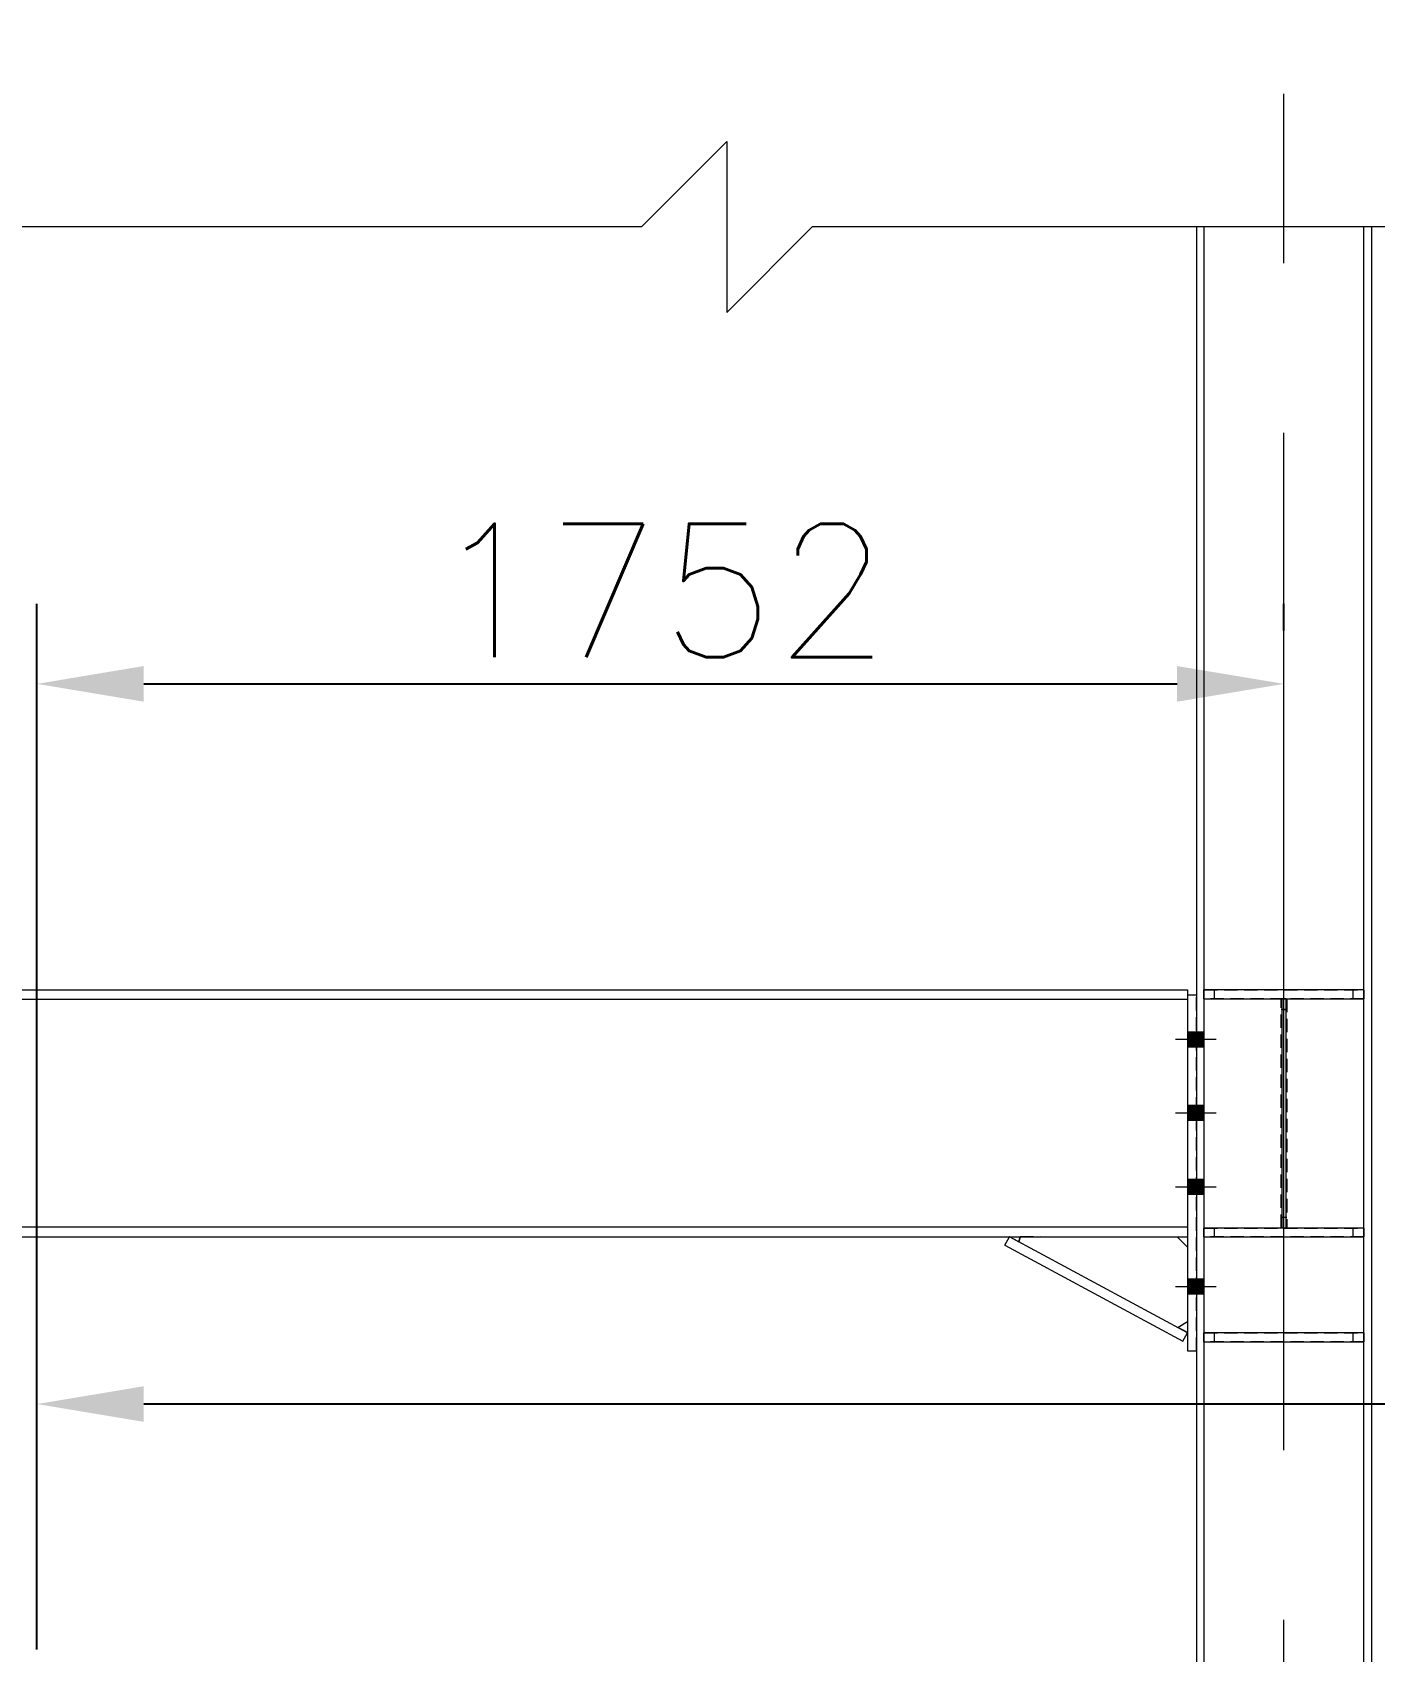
# Model space of a CAD drawing. Header units: metres. Extents: x 0 to 63075, y 0 to 44550.
# Drawn here: x 37267 to 39152, y 35343 to 37617 of the extents above; entities that cross this region are included whole.
import ezdxf

# ---------------------------------------------------------------- set-up
doc = ezdxf.new("R2010")
doc.units = ezdxf.units.M
doc.header["$LTSCALE"] = 75
doc.linetypes.add('CENTER2', pattern=[28.575, 19.05, -3.175, 3.175, -3.175])
doc.linetypes.add('DASHED2', pattern=[0.375, 0.25, -0.125])
for name, color, linetype in [('18_COTAS', 7, 'Continuous'), ('SC1', 7, 'CENTER2'), ('SDM', 7, 'Continuous'), ('SL1', 8, 'Continuous')]:
    doc.layers.add(name, color=color, linetype=linetype)
doc.styles.add('ROMANS', font='ROMANS.SHX')
doc.dimstyles.new('75___1-75', dxfattribs={"dimscale": 75, "dimtxt": 2.5, "dimasz": 2, "dimexe": 1.5, "dimexo": 1, "dimgap": 0.5, "dimtad": 1, "dimdec": 0, "dimzin": 12, "dimtxsty": 'ROMANS', "dimcen": 0, "dimclrd": 256, "dimclre": 256, "dimclrt": 3, "dimazin": 3, "dimtfac": 1, "dimtdec": 0, "dimtmove": 0, "dimatfit": 0, "dimfxl": 1, "dimlwd": -1, "dimlwe": -1, "dimarcsym": 0})

# ---------------------------------------------------------------- blocks, each defined once
blk = doc.blocks.new('A$C5138bbe7')
at = {"layer": 'SL1'}
for points in [[(26478.2, 8761.2), (26478.2, 8782.2), (26490.7, 8782.2), (26490.7, 8761.2)], [(26490.7, 8761.2), (26490.7, 8782.2), (26501.4, 8782.2), (26501.4, 8761.2)], [(26478.2, 8658.2), (26478.2, 8679.2), (26490.7, 8679.2), (26490.7, 8658.2)], [(26490.7, 8658.2), (26490.7, 8679.2), (26501.4, 8679.2), (26501.4, 8658.2)], [(26478.2, 8554.2), (26478.2, 8575.2), (26490.7, 8575.2), (26490.7, 8554.2)], [(26490.7, 8554.2), (26490.7, 8575.2), (26501.4, 8575.2), (26501.4, 8554.2)], [(26478.2, 8435.2), (26490.7, 8435.2), (26490.7, 8414.2), (26478.2, 8414.2)], [(26490.7, 8435.2), (26501.4, 8435.2), (26501.4, 8414.2), (26490.7, 8414.2)]]:
    blk.add_hatch(color=256, dxfattribs=at).paths.add_polyline_path(points, flags=17)
at = {"layer": 'SL1', "lineweight": 0}
for p, q in [((26490.7, 9913), (26490.7, 2520.7)), ((26501.4, 9913), (26501.4, 2520.7)), ((26726, 2520.7), (26726, 9913)), ((26736.7, 9913), (26736.7, 2520.7)), ((22349.2, 8841.7), (26478.2, 8841.7)), ((26478.2, 8828.2), (22349.2, 8828.2)), ((26478.2, 8841.7), (26478.2, 8828.2)), ((26478.2, 8834.7), (26490.7, 8834.7)), ((26478.2, 8828.2), (26478.2, 8508.2)), ((26726, 8841.7), (26501.4, 8841.7)), ((26501.4, 8841.7), (26501.4, 8829.2)), ((26501.4, 8829.2), (26726, 8829.2)), ((26616.9, 8829.2), (26610.6, 8829.2)), ((26610.6, 8829.2), (26610.6, 8507.2)), ((26616.9, 8507.2), (26616.9, 8829.2)), ((26726, 8829.2), (26726, 8841.7)), ((26490.7, 8782.2), (26478.2, 8782.2)), ((26490.7, 8782.2), (26478.2, 8782.2)), ((26501.4, 8782.2), (26490.7, 8782.2)), ((26501.4, 8782.2), (26490.7, 8782.2)), ((26518.4, 8771.7), (26461.3, 8771.7)), ((26518.4, 8771.7), (26461.3, 8771.7)), ((26490.7, 8761.2), (26478.2, 8761.2)), ((26490.7, 8761.2), (26478.2, 8761.2)), ((26501.4, 8761.2), (26490.7, 8761.2)), ((26501.4, 8761.2), (26490.7, 8761.2)), ((26518.4, 8668.7), (26461.3, 8668.7)), ((26518.4, 8668.7), (26461.3, 8668.7)), ((26490.7, 8679.2), (26478.2, 8679.2)), ((26490.7, 8679.2), (26478.2, 8679.2)), ((26501.4, 8679.2), (26490.7, 8679.2)), ((26501.4, 8679.2), (26490.7, 8679.2)), ((26490.7, 8658.2), (26478.2, 8658.2)), ((26490.7, 8658.2), (26478.2, 8658.2)), ((26501.4, 8658.2), (26490.7, 8658.2)), ((26501.4, 8658.2), (26490.7, 8658.2)), ((26490.7, 8575.2), (26478.2, 8575.2)), ((26490.7, 8575.2), (26478.2, 8575.2)), ((26501.4, 8575.2), (26490.7, 8575.2)), ((26501.4, 8575.2), (26490.7, 8575.2)), ((26518.4, 8564.7), (26461.3, 8564.7)), ((26518.4, 8564.7), (26461.3, 8564.7)), ((26490.7, 8554.2), (26478.2, 8554.2)), ((26490.7, 8554.2), (26478.2, 8554.2)), ((26501.4, 8554.2), (26490.7, 8554.2)), ((26501.4, 8554.2), (26490.7, 8554.2)), ((26478.2, 8508.2), (22349.2, 8508.2)), ((26478.2, 8508.2), (26478.2, 8494.7)), ((26726, 8507.2), (26501.4, 8507.2)), ((26501.4, 8507.2), (26501.4, 8494.7)), ((26616.9, 8507.2), (26610.6, 8507.2)), ((26726, 8494.7), (26726, 8507.2)), ((22349.2, 8494.7), (26478.2, 8494.7)), ((26221.6, 8483), (26228, 8494.9)), ((26221.6, 8483), (26471.8, 8348.1)), ((26478.2, 8360), (26228, 8494.9)), ((26228.5, 8494.7), (26241.4, 8488)), ((26243.1, 8494.7), (26241.4, 8488)), ((26463.6, 8494.7), (26478.2, 8480.1)), ((26478.2, 8494.7), (26478.2, 8334.7)), ((26501.4, 8494.7), (26726, 8494.7)), ((26518.4, 8424.7), (26461.3, 8424.7)), ((26518.4, 8424.7), (26461.3, 8424.7)), ((26490.7, 8435.2), (26478.2, 8435.2)), ((26490.7, 8435.2), (26478.2, 8435.2)), ((26490.7, 8414.2), (26478.2, 8414.2)), ((26490.7, 8414.2), (26478.2, 8414.2)), ((26501.4, 8435.2), (26490.7, 8435.2)), ((26501.4, 8435.2), (26490.7, 8435.2)), ((26501.4, 8414.2), (26490.7, 8414.2)), ((26501.4, 8414.2), (26490.7, 8414.2)), ((26478.2, 8375.4), (26465, 8367.5)), ((26478.2, 8360.4), (26465, 8367.5)), ((26471.8, 8348.1), (26478.2, 8360)), ((26726, 8360), (26501.4, 8360)), ((26501.4, 8360), (26501.4, 8347.5)), ((26501.4, 8347.5), (26726, 8347.5)), ((26726, 8347.5), (26726, 8360)), ((26478.2, 8334.7), (26490.7, 8334.7))]:
    blk.add_line(p, q, dxfattribs=at)
at = {"layer": 'SL1', "linetype": 'DASHED2', "lineweight": 0}
for p, q in [((26478.2, 8834.7), (26478.2, 8360.4)), ((26478.2, 8828.2), (26478.2, 8508.2)), ((26490.7, 8334.7), (26490.7, 8834.7)), ((26501.4, 8829.2), (26501.4, 8841.7)), ((26501.4, 8841.7), (26726, 8841.7)), ((26726, 8829.2), (26501.4, 8829.2)), ((26516.4, 8829.2), (26516.4, 8841.7)), ((26516.4, 8829.2), (26516.4, 8841.7)), ((26609.7, 8507.2), (26609.7, 8829.2)), ((26609.7, 8829.2), (26617.7, 8829.2)), ((26617.7, 8829.2), (26617.7, 8507.2)), ((26711, 8829.2), (26711, 8841.7)), ((26711, 8829.2), (26711, 8841.7)), ((26726, 8841.7), (26726, 8829.2)), ((26617.7, 8814.2), (26609.7, 8814.2)), ((26610.6, 8814.2), (26616.9, 8814.2)), ((26478.2, 8508.2), (26478.2, 8494.7)), ((26501.4, 8507.2), (26616.9, 8507.2)), ((26501.4, 8494.7), (26501.4, 8507.2)), ((26501.4, 8507.2), (26726, 8507.2)), ((26516.4, 8494.7), (26516.4, 8507.2)), ((26516.4, 8494.7), (26516.4, 8507.2)), ((26609.7, 8522.2), (26617.7, 8522.2)), ((26617.7, 8507.2), (26609.7, 8507.2)), ((26610.6, 8522.2), (26616.9, 8522.2)), ((26711, 8494.7), (26711, 8507.2)), ((26711, 8494.7), (26711, 8507.2)), ((26726, 8507.2), (26726, 8494.7)), ((26228, 8494.9), (26228.2, 8494.9)), ((26228, 8494.9), (26228.2, 8494.9)), ((26228.5, 8494.7), (26228.2, 8494.9)), ((26241.4, 8488), (26243.2, 8494.8)), ((26243.2, 8495.1), (26243.1, 8494.7)), ((26243.2, 8494.8), (26243.2, 8495.1)), ((26243.2, 8495.1), (26463.6, 8494.7)), ((26243.2, 8494.8), (26463.6, 8494.7)), ((26463.6, 8494.7), (26463.6, 8494.7)), ((26463.6, 8494.7), (26463.6, 8494.7)), ((26463.6, 8494.7), (26463.6, 8494.7)), ((26726, 8494.7), (26501.4, 8494.7)), ((26478.2, 8480.1), (26478.2, 8375.4)), ((26478.2, 8360), (26478.2, 8360.4)), ((26478.2, 8360), (26478.2, 8360.4)), ((26501.4, 8347.5), (26501.4, 8360)), ((26501.4, 8360), (26726, 8360)), ((26726, 8347.5), (26501.4, 8347.5)), ((26516.4, 8347.5), (26516.4, 8360)), ((26516.4, 8347.5), (26516.4, 8360)), ((26711, 8347.5), (26711, 8360)), ((26711, 8347.5), (26711, 8360)), ((26726, 8360), (26726, 8347.5))]:
    blk.add_line(p, q, dxfattribs=at)
blk = doc.blocks.new('*D31')
at = {"layer": 'Defpoints', "color": 0, "transparency": 16777216}
for p in [(37273.1, 35690.5), (37273.1, 35271), (41947.6, 35271)]:
    blk.add_point(p, dxfattribs=at)
at = {"layer": 'SDM', "transparency": 16777216}
for p, q in [((37273.1, 35346), (37273.1, 35803)), ((41947.6, 35346), (41947.6, 35803)), ((41797.6, 35690.5), (37423.1, 35690.5))]:
    blk.add_line(p, q, dxfattribs=at)
for points in [[(37423.1, 35715.5), (37423.1, 35665.5), (37273.1, 35690.5)], [(41797.6, 35715.5), (41797.6, 35665.5), (41947.6, 35690.5)]]:
    blk.add_solid(points, dxfattribs=at)
at = {"layer": 'SDM', "color": 3, "transparency": 16777216, "insert": (39610.4, 35821.8), "char_height": 187.5, "attachment_point": 5, "style": 'ROMANS'}
blk.add_mtext('4674', dxfattribs=at)
blk = doc.blocks.new('*D32')
at = {"layer": '18_COTAS', "transparency": 16777216}
for p, q in [((37273.1, 35346), (37273.1, 36814.3)), ((39025, 36776.8), (39025, 36814.3)), ((37423.1, 36701.8), (38875, 36701.8))]:
    blk.add_line(p, q, dxfattribs=at)
for points in [[(37423.1, 36726.8), (37423.1, 36676.8), (37273.1, 36701.8)], [(38875, 36726.8), (38875, 36676.8), (39025, 36701.8)]]:
    blk.add_solid(points, dxfattribs=at)
at = {"layer": 'Defpoints', "color": 0, "transparency": 16777216}
for p in [(39025, 36701.8), (39025, 36701.8), (37273.1, 35271)]:
    blk.add_point(p, dxfattribs=at)
at = {"layer": '18_COTAS', "color": 3, "transparency": 16777216, "insert": (38149.1, 36833), "char_height": 187.5, "attachment_point": 5, "style": 'ROMANS'}
blk.add_mtext('1752', dxfattribs=at)

msp = doc.modelspace()

# ---------------------------------------------------------------- linework, layer by layer
at = {"layer": 'SC1', "lineweight": 0}
msp.add_line((39025, 29196.2), (39025, 40342.3), dxfattribs=at)
at = {"layer": 'SDM', "linetype": 'Continuous', "lineweight": 0}
for p, q in [((38122.4, 37343.5), (38242.4, 37463.5)), ((38242.4, 37463.5), (38242.4, 37223.5)), ((38122.4, 37343.5), (36145.3, 37343.5)), ((38242.4, 37223.5), (38362.4, 37343.5)), ((40339.5, 37343.5), (38362.4, 37343.5))]:
    msp.add_line(p, q, dxfattribs=at)

# ---------------------------------------------------------------- block references
at = {"layer": 'SDM'}
msp.add_blockref('A$C5138bbe7', (12411.3, 27430.5), dxfattribs=at)

# ---------------------------------------------------------------- dimensions: what is measured, and where the dimension line sits
at = {"layer": '18_COTAS'}
dim = msp.add_linear_dim(base=(39025, 36701.8), p1=(37273.1, 35271), p2=(39025, 36701.8), dimstyle='75___1-75', dxfattribs=at)
dim.commit()
dim.dimension.update_dxf_attribs({"geometry": '*D32', "text_midpoint": (38149.1, 36833)})
at = {"layer": 'SDM'}
dim = msp.add_linear_dim(base=(37273.1334, 35690.5108), p1=(41947.6084, 35271.0305), p2=(37273.1334, 35271.0305), dimstyle='75___1-75', override={"dimtmove": 1}, dxfattribs=at)
dim.commit()
dim.dimension.update_dxf_attribs({"geometry": '*D31', "text_midpoint": (39610.3709, 35821.7608)})

doc.saveas('drawing.dxf')
